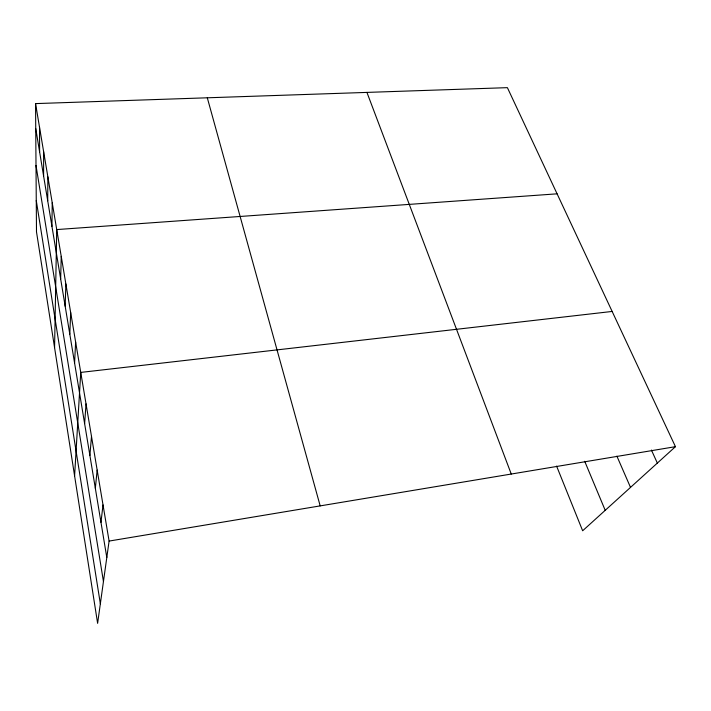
<?xml version="1.0" encoding="UTF-8"?>
<svg xmlns="http://www.w3.org/2000/svg" width="711" height="711" viewBox="0 0 711 711"><rect width="100%" height="100%" fill="white"/><g stroke="black" fill="none" stroke-linecap="round" stroke-linejoin="round"><path stroke-width="1.07" d="M43.602 175.964L43.638 151.719M47.708 200.769L47.868 176.879M51.939 226.329L52.232 202.813M54.569 347.635L56.729 229.573L557.086 193.827M60.666 279.005L61.235 256.369M65.163 306.165L65.874 284.009M69.802 334.161L70.673 312.529M74.584 363.045L75.624 341.982M74.593 475.881L80.743 372.413L612.144 311.445M84.627 423.632L86.031 403.875M89.888 455.44L91.497 436.403M95.336 488.315L97.158 470.078M100.971 522.318L103.015 504.943M35.55 103.602L109.094 541.071L97.62 623.343L36.492 231.857L35.55 103.602L507.396 87.657L675.45 446.677L582.647 530.77L556.597 466.105M109.094 541.071L675.45 446.677M651.418 450.054L657.346 463.083M616.89 456.133L630.515 487.399M584.7 461.288L605.212 510.329M366.929 92.403L511.253 474.041M207.301 97.798L320.181 505.885M35.728 128.46L106.801 557.504M36.003 165.459L103.451 581.518M36.261 200.493L100.349 603.781M39.532 127.305L39.612 151.87"/></g></svg>
